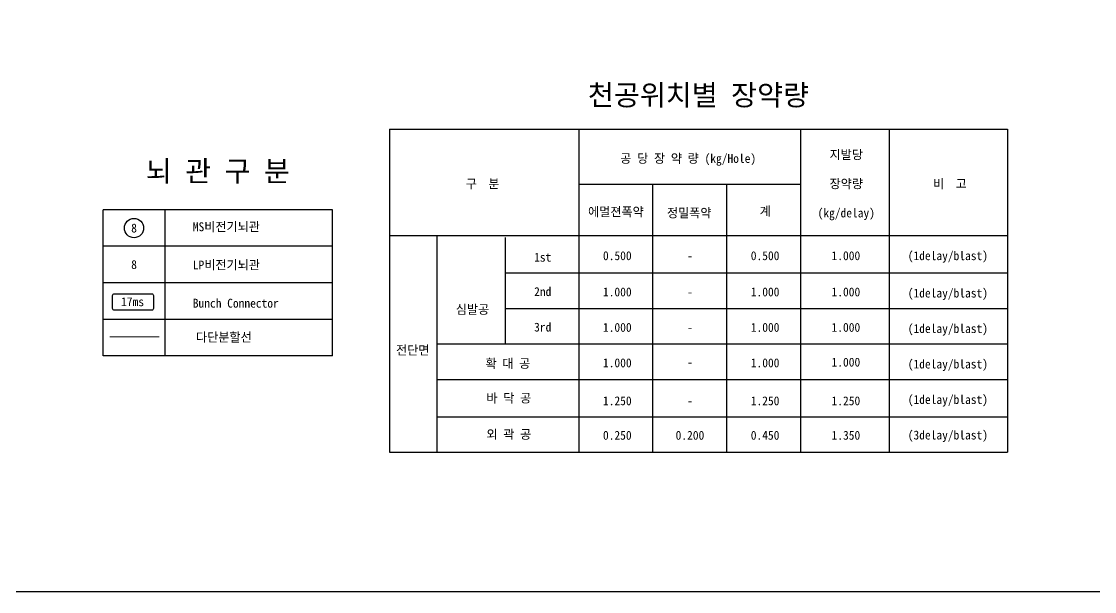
# Model space of a CAD drawing. Header units: millimetres. Extents: x -114429 to 52969, y -22900 to 28700.
# Drawn here: x -37170 to -19021, y -22900 to -13261 of the extents above; entities that cross this region are included whole.
import ezdxf
from ezdxf.enums import TextEntityAlignment as Align

# ---------------------------------------------------------------- set-up
doc = ezdxf.new("R2010")
doc.units = ezdxf.units.MM
doc.header["$LTSCALE"] = 500
doc.linetypes.add('A-DASHD01', pattern=[0.75, 0.5, -0.25])
for name, color, linetype in [('CS-BLST-HIDL', 2, 'A-DASHD01'), ('CS-TABL', 3, 'Continuous'), ('CS-TABL-LIN1', 4, 'Continuous'), ('CS-TABL-LIN2', 1, 'Continuous'), ('CS-TABL-TEX1', 6, 'Continuous'), ('CS-TABL-TEX2', 3, 'Continuous'), ('CS-TEX1', 6, 'Continuous'), ('CS-TEXT', 3, 'Continuous'), ('CX-PAPR', 2, 'Continuous')]:
    doc.layers.add(name, color=color, linetype=linetype)
doc.styles.get("Standard").update_dxf_attribs({"font": ''})
doc.styles.add('굴림체', font='')
doc.styles.get('Standard').set_extended_font_data('GulimChe')
doc.styles.get('굴림체').set_extended_font_data('GulimChe')

msp = doc.modelspace()

# ---------------------------------------------------------------- linework, layer by layer
at = {"layer": 'CS-BLST-HIDL', "const_width": 20}
msp.add_lwpolyline([(-35679.6, -18594.1), (-34835.5, -18594.1)], dxfattribs=at)
at = {"layer": 'CS-TABL'}
msp.add_lwpolyline([(-35627, -18115.5), (-35627, -17892.8, -0.4142136), (-35599.5, -17865.4), (-34966.2, -17865.4, -0.4142136), (-34938.8, -17892.8), (-34938.8, -18115.5, -0.4142136), (-34966.2, -18143), (-35599.5, -18143, -0.4142136)], format="xyb", close=True, dxfattribs=at)
at = {"layer": 'CS-TABL-LIN1'}
for p, q in [((-30944.5, -15081.9), (-20494.5, -15081.9)), ((-30944.5, -15081.9), (-30944.5, -20545.7)), ((-27744.5, -15081.9), (-27744.5, -16881.9)), ((-27744.5, -15081.9), (-27744.5, -20545.7)), ((-20494.5, -15081.9), (-20494.5, -20545.7)), ((-31906.2, -16445.5), (-35789.1, -16445.5)), ((-35789.1, -18915.5), (-35789.1, -16445.5)), ((-31906.2, -18915.5), (-31906.2, -16445.5)), ((-30944.5, -16881.9), (-20494.5, -16881.9)), ((-31906.2, -18915.5), (-35789.1, -18915.5)), ((-30944.5, -20545.7), (-20494.5, -20545.7))]:
    msp.add_line(p, q, dxfattribs=at)
at = {"layer": 'CS-TABL-LIN2'}
for p, q in [((-23994.5, -15081.9), (-23994.5, -20545.7)), ((-22494.5, -15081.9), (-22494.5, -20545.7)), ((-27744.5, -16011), (-23994.5, -16011)), ((-26494.5, -16011), (-26494.5, -20545.7)), ((-25244.5, -16011), (-25244.5, -20545.7)), ((-34741.8, -18915.5), (-34741.8, -16445.5)), ((-30144.5, -16881.9), (-30144.5, -20545.7)), ((-28988.5, -16913.4), (-28988.5, -18713.4)), ((-31906.2, -17063), (-35789.1, -17063)), ((-28988.5, -17513.4), (-20494.5, -17513.4)), ((-31906.2, -17680.5), (-35789.1, -17680.5)), ((-28988.5, -18113.4), (-20494.5, -18113.4)), ((-31906.2, -18298), (-35789.1, -18298)), ((-30144.5, -18713.4), (-20494.5, -18713.4)), ((-30144.5, -19313.4), (-20494.5, -19313.4)), ((-30144.5, -19945.7), (-20494.5, -19945.7))]:
    msp.add_line(p, q, dxfattribs=at)
at = {"layer": 'CS-TEXT'}
msp.add_circle((-35265.5, -16754.2), 162.6, dxfattribs=at)
at = {"layer": 'CX-PAPR'}
msp.add_lwpolyline([(-38550, -22900), (1250, -22900), (1250, 2900), (-38550, 2900)], close=True, dxfattribs=at)

# ---------------------------------------------------------------- texts
at = {"layer": 'CS-TABL-TEX1'}
for s, p in [('지발당', (-23219.7, -15588.5)), ('공 당 장 약 량 (kg/Hole)', (-25893.1, -15652.1)), ('구  분', (-29370.9, -16081.2)), ('장약량', (-23219.7, -16081.2)), ('비  고', (-21467.8, -16081.2)), ('에멀젼폭약', (-27115.9, -16553.8)), ('정밀폭약', (-25876, -16573.8)), ('계', (-24590.6, -16545.3)), ('(kg/delay)', (-23219.7, -16573.8)), ('1st', (-28353.8, -17322.3)), ('2nd', (-28353.8, -17903.9)), ('심발공', (-29541, -18205.4)), ('3rd', (-28353.8, -18503.9)), ('전단면', (-30552.2, -18894.3)), ('확 대 공', (-28942.2, -19118.4)), ('바 닥 공', (-28927, -19704.7)), ('외 곽 공', (-28927, -20318.3))]:
    msp.add_text(s, height=150, dxfattribs=at).set_placement(p, align=Align.CENTER)
at = {"layer": 'CS-TABL-TEX2', "style": '굴림체'}
for s, p in [('0.500', (-27092.3, -17296.7)), ('-', (-25863.6, -17296.7)), ('0.500', (-24592.3, -17296.7)), ('1.000', (-23226.1, -17296.7)), ('(1delay/blast)', (-21501.4, -17296.7)), ('1.000', (-27092.3, -17909.2)), ('1.000', (-24592.3, -17909.2)), ('1.000', (-23226.1, -17909.2)), ('(1delay/blast)', (-21501.4, -17928.3)), ('-', (-25863.6, -17909.2)), ('1.000', (-27092.3, -18508.3)), ('-', (-25863.6, -18508.3)), ('1.000', (-24592.3, -18508.3)), ('1.000', (-23226.1, -18508.3)), ('(1delay/blast)', (-21501.4, -18528.3)), ('1.000', (-27092.3, -19108.3)), ('-', (-25863.6, -19096.6)), ('1.000', (-24592.3, -19108.3)), ('1.000', (-23226.1, -19096.6)), ('(1delay/blast)', (-21501.4, -19128.3)), ('(1delay/blast)', (-21501.4, -19728.3)), ('1.250', (-27092.3, -19750.3)), ('-', (-25863.6, -19750.3)), ('1.250', (-24592.3, -19750.3)), ('1.250', (-23226.1, -19750.3)), ('0.250', (-27092.3, -20333.2)), ('0.200', (-25863.6, -20333.2)), ('0.450', (-24592.3, -20333.2)), ('1.350', (-23226.1, -20333.2)), ('(3delay/blast)', (-21501.4, -20329))]:
    msp.add_text(s, height=150, dxfattribs=at).set_placement(p, align=Align.CENTER)
at = {"layer": 'CS-TEX1', "style": '굴림체'}
for s, p in [('천공위치별 장약량', (-25719.5, -14501.4)), ('뇌 관 구 분', (-33847.6, -15788.1))]:
    msp.add_text(s, height=350, dxfattribs=at).set_placement(p, align=Align.MIDDLE)
at = {"layer": 'CS-TEXT', "style": '굴림체'}
for p in [(-35265.5, -16754.2), (-35265.5, -17371.7)]:
    msp.add_text('8', height=150, dxfattribs=at).set_placement(p, align=Align.MIDDLE_CENTER)
for s, p in [('MS비전기뇌관', (-34271.5, -16807.1)), ('LP비전기뇌관', (-34271.4, -17453.8)), ('Bunch Connector', (-34271.4, -18099.7))]:
    msp.add_text(s, height=150, dxfattribs=at).set_placement(p)
msp.add_text('17ms', height=150, dxfattribs=at).set_placement((-35291, -18001.1), align=Align.MIDDLE)
msp.add_text('다단분할선', height=150, dxfattribs=at).set_placement((-33746.1, -18676.2), align=Align.CENTER)

doc.saveas('drawing.dxf')
